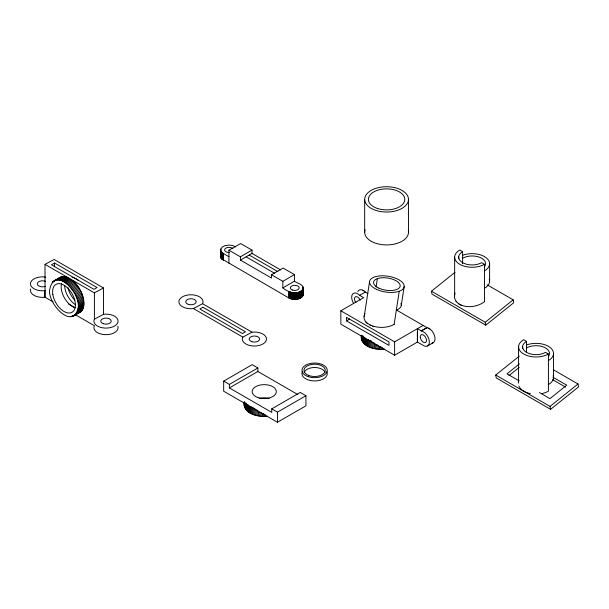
<?xml version="1.0" encoding="UTF-8"?>
<svg xmlns="http://www.w3.org/2000/svg" width="609" height="609" viewBox="0 0 609 609"><rect width="100%" height="100%" fill="white"/><g stroke="black" fill="none" stroke-linecap="round" stroke-linejoin="round"><path stroke-width="0.91" d="M78.218 307.606C81.416 294.368 55.366 265.113 49.801 289.047C46.604 302.285 72.654 331.547 78.218 307.606L83.913 304.317C84.019 293.804 77.929 283.261 68.771 278.092L45.013 264.344L45.013 297.23L53.204 301.942M302.932 293.195C303.83 299.971 293.112 300.564 288.78 297.915L221.448 258.673L220.595 256.831L220.572 249.934L221.996 247.224L224.805 245.701L229.03 245.046L232.775 245.556L235.744 246.957M220.572 256.511L220.74 255.559M78.371 313.087C82.086 311.983 83.791 307.903 83.913 304.317M364.212 316.513L369.572 281.594M376.058 287.098L377.352 278.64M394.168 324.224L399.222 291.269M401.278 305.459L404.155 286.679M361.51 335.902C360.505 347.336 376.065 350.152 384.781 349.201M244.597 402.184C242.268 413.968 258.833 417.348 267.617 416.229M302.932 289.146C304.561 284.167 296.781 283.444 294.421 281.175L282.858 287.912C287.882 292.358 298.151 295.601 302.932 289.146L302.932 295.723M94.395 319.162L94.311 319.314A12.081 6.973 0 0 0 104.672 328.053A12.081 6.973 0 0 0 118.055 320.814A12.081 6.973 0 0 0 103.629 314.274L94.395 319.162L94.395 292.853L70.636 279.173L64.942 282.462M202.553 303.708L202.63 303.556A12.081 6.973 0 0 0 192.277 294.817A12.081 6.973 0 0 0 178.894 302.056A12.081 6.973 0 0 0 193.319 308.596L202.553 303.708L252.057 332.202A12.081 6.973 0 0 1 266.483 338.741A12.081 6.973 0 0 1 253.1 345.981A12.081 6.973 0 0 1 242.74 337.241L251.936 332.217M57.863 279.067C60.55 275.854 65.407 276.25 68.771 278.092L63.077 281.381M487.101 284.791L513.166 299.841L513.714 302.757L485.754 325.168L431.987 294.124L431.438 291.216L454.984 272.337M485.754 325.168L485.213 322.26L513.166 299.841M553.307 369.732L578.01 383.99L578.55 386.905L550.597 409.324L496.251 377.945L495.711 375.03L519.256 356.158M519.393 363.9L507 373.842L519.15 380.853M509.002 375.586L519.211 367.394M550.597 409.324L550.049 406.409L578.01 383.99M282.858 287.912L282.858 281.335L294.421 274.598L283.101 268.059L271.485 274.766L271.485 278.054L240.403 260.104L240.403 256.815L228.923 250.185L228.923 263.339M54.551 263.012L51.476 264.786L93.969 289.321L97.044 287.539L54.551 263.012L54.551 266.765M53.303 281.305L60.314 277.255M52.709 281.8L61.037 276.988M52.168 282.355L61.791 276.798M56.888 279.98L62.582 276.692M57.71 279.942L63.405 276.653M58.555 279.988L64.257 276.699M59.431 280.117L65.125 276.829M60.321 280.315L66.016 277.026M61.227 280.597L66.929 277.308M62.148 280.955L67.843 277.666M64.006 281.883L69.708 278.595M65.863 283.101L71.565 279.813M66.784 283.809L72.479 280.521M67.69 284.57L73.392 281.282M68.589 285.4L74.283 282.112M69.456 286.283L75.151 282.995M70.309 287.22L76.003 283.931M71.131 288.202L76.825 284.913M71.923 289.222L77.617 285.933M72.677 290.287L78.371 286.999M73.4 291.384L79.094 288.095M74.077 292.518L79.771 289.229M74.717 293.667L80.411 290.379M75.303 294.84L81.005 291.551M75.851 296.027L81.545 292.739M76.338 297.23L82.032 293.941M76.78 298.433L82.474 295.144M77.16 299.628L82.862 296.339M77.495 300.831L83.189 297.542M77.762 302.011L83.456 298.722M77.975 303.183L83.669 299.894M78.127 304.333L83.821 301.044M78.218 305.459L83.913 302.171M78.249 306.548L83.943 303.259M78.127 308.626L83.821 305.337M77.975 309.6L83.669 306.312M77.762 310.529L83.456 307.24M77.495 311.397L83.189 308.108M77.16 312.219L82.862 308.93M76.78 312.973L82.474 309.684M71.131 316.68L72.753 315.736M76.338 313.673L82.032 310.384M71.923 316.566L81.545 311.009M72.677 316.375L81.005 311.572M73.4 316.109L80.411 312.059M240.403 256.815L252.012 250.116L252.012 253.405L280.642 269.932M240.403 260.104L252.012 253.405M353.707 303.587A8.457 4.88 60 0 1 352.466 294.231A8.457 4.88 60 0 1 359.569 295.243L365.408 292.099L367.844 293.508M366.77 345.729L366.77 339.152L340.85 324.186L340.85 310.803L363.626 297.649L359.713 295.388M249.606 412.757L249.606 406.18L223.678 391.214L223.678 381.12L252.156 364.677L257.858 367.965L257.858 371.482L297.786 394.541M223.678 381.12L229.38 384.408L257.858 367.965M229.38 384.408L229.38 387.925L257.858 371.482M346.483 320.867L388.976 345.402L388.976 341.877L346.483 317.35L346.483 320.867L349.741 318.987M229.38 387.925L271.751 412.392L271.751 408.875L300.237 392.432L305.931 395.721L305.931 405.815L277.453 422.258L250.543 406.713L250.543 413.29M417.393 331.974L417.447 334.303A8.457 4.88 60 0 0 417.447 336.107L417.393 342.075L417.393 328.685L421.458 330.976A8.457 4.88 60 0 1 429.33 341.383A8.457 4.88 60 0 1 422.6 345.021L417.393 342.075L394.617 355.23L394.617 341.847L423.095 325.404L426.97 327.665L421.093 330.923L427.153 327.688A8.457 4.88 60 0 1 434.521 335.635A8.457 4.88 60 0 1 432.063 343.042M271.751 408.875L277.453 412.164L305.931 395.721M427.609 345.95L433.304 342.661M228.923 250.185L240.654 243.554L252.012 250.116M45.013 264.344L54.125 259.472L103.507 287.981L103.507 314.29M94.395 292.853L103.507 287.981M76.825 313.391L77.617 313.277M45.66 277.087A12.081 6.973 0 0 0 30.458 283.596A12.081 6.973 0 0 0 44.891 290.668L45.013 290.653M30.678 289.039A12.081 6.973 0 0 0 44.891 297.245L45.013 297.23M367.707 346.262L367.707 339.685L372 341.443M250.543 406.713L253.687 408.091L253.687 414.668M220.572 249.934L221.996 252.644L228.923 256.762M462.612 263.766L462.612 251.677L459.765 250.033A17.478 10.094 0 0 0 459.765 264.306A17.478 10.094 0 0 0 484.49 264.306L484.49 301.478M484.49 264.306L481.635 262.662A13.451 7.765 0 0 1 462.612 262.662A13.451 7.765 0 0 1 462.612 251.677M526.534 352.581L526.534 341.383L523.687 339.746A17.478 10.094 0 0 0 523.687 354.012A17.478 10.094 0 0 0 548.412 354.012L548.412 391.184A17.478 10.094 0 0 1 541.667 393.604M548.412 354.012L545.557 352.367A13.451 7.765 0 0 1 526.534 352.367A13.451 7.765 0 0 1 526.534 341.383M431.438 291.216L485.213 322.26M552.942 377.23L566.72 385.185L549.942 398.636L539.414 392.554M552.675 379.681L565.639 387.164M396.284 309.92L423.095 325.404M495.711 375.03L550.049 406.409M249.165 255.049L277.795 271.576M340.85 310.803L394.617 341.847M246.089 256.823L274.72 273.35M271.485 274.766L282.858 281.335M367.707 339.685L394.617 355.23M193.441 308.58L242.824 337.089M68.444 303.914L74.983 307.69M74.732 314.358L94.395 325.739M428.683 328.221L429.855 328.944M362.956 290.272L364.129 290.988M247.185 410.953L247.185 404.376L248.731 405.609L248.731 412.186M365.408 292.099L365.271 291.955A8.457 4.88 60 0 0 357.818 291.551M553.528 353.456L553.528 377.473M522.629 346.369L522.629 348.249M518.571 346.879L518.571 383.122M489.606 263.75L489.606 281.191M458.706 256.663L458.706 258.543M454.649 257.173L454.649 296.301M408.494 199.387A21.909 12.652 0 0 1 375.631 210.341A21.909 12.652 0 0 1 375.631 188.432A21.909 12.652 0 0 1 408.494 199.387L408.494 232.273M382.163 347.48L382.163 349.353M380.846 346.544L380.846 349.36M379.529 346.498L379.529 349.315M378.219 345.463L378.219 349.216M376.925 344.374L376.925 349.071M375.654 344.184L375.654 348.881M374.406 343.004L374.406 348.637M373.18 342.715L373.18 348.356M372 342.38L372 348.021M370.851 341.063L370.851 347.64M369.754 340.644L369.754 347.221M368.704 340.187L368.704 346.765M365.895 345.158L365.895 338.581L365.088 337.98L365.088 344.557M364.677 199.387L364.677 232.273M364.349 337.348L364.349 343.925M363.687 336.693L363.687 343.27M363.101 336.016L363.101 342.593M362.591 336.252L362.591 341.885M362.157 335.529L362.157 341.169M361.807 335.734L361.807 340.431M361.548 335.932L361.548 339.693M361.365 335.178L361.365 338.939M361.274 335.361L361.274 338.178M303.206 287.562L303.206 294.779M303.061 286.93L303.061 295.411M302.772 289.45L302.772 296.027M302.574 289.755L302.574 296.332M302.346 290.044L302.346 296.621M302.087 290.326L302.087 296.903M301.798 290.6L301.798 297.177M301.47 290.858L301.47 297.436M301.12 291.102L301.12 297.679M300.747 291.338L300.747 297.915M300.344 291.551L300.344 298.128M299.91 291.757L299.91 298.334M299.461 291.947L299.461 298.517M298.996 292.114L298.996 298.692M298.501 292.259L298.501 298.836M297.999 292.396L297.999 298.973M297.481 292.51L297.481 299.088M296.956 292.602L296.956 299.179M296.416 292.67L296.416 299.247M295.867 292.723L295.867 299.301M295.319 292.754L295.319 299.331M294.764 292.769L294.764 299.346M294.421 274.598L294.421 281.175M294.208 292.754L294.208 299.331M293.66 292.723L293.66 299.301M293.112 292.67L293.112 299.247M292.571 292.602L292.571 299.179M292.046 292.51L292.046 299.088M291.528 292.396L291.528 298.973M291.026 292.259L291.026 298.836M290.531 292.114L290.531 298.692M290.067 291.947L290.067 298.517M289.618 291.757L289.618 298.334M289.184 291.551L289.184 298.128M288.78 291.338L288.78 297.915M277.453 412.164L277.453 422.258M264.999 414.508L264.999 416.389M263.682 413.572L263.682 416.389M262.365 413.526L262.365 416.343M261.055 412.491L261.055 416.244M259.761 412.346L259.761 416.099M258.49 411.212L258.49 415.909M257.242 410.032L257.242 415.665M256.016 409.743L256.016 415.384M254.836 408.472L254.836 415.049M252.59 407.672L252.59 414.249M251.54 407.215L251.54 413.793M247.924 405.008L247.924 411.585M246.523 403.721L246.523 410.299M245.937 403.044L245.937 409.621M245.419 403.28L245.419 408.921M244.993 402.557L244.993 408.197M244.643 402.762L244.643 407.467M244.384 402.024L244.384 406.721M244.201 402.206L244.201 405.967M244.179 401.803L244.11 405.206M223.457 253.603L223.457 260.18M223.054 253.39L223.054 259.967M222.673 253.154L222.673 259.731M222.323 252.902L222.323 259.48M221.996 252.644L221.996 259.221M221.706 252.377L221.706 258.954M221.448 252.096L221.448 258.673M221.219 251.799L221.219 258.376M221.021 251.502L221.021 258.079M220.861 251.197L220.861 257.774M220.74 248.982L220.74 257.462M220.648 249.294L220.648 257.15M44.891 290.668L44.891 297.245M117.834 326.333A12.081 6.973 0 0 1 105.989 334.668A12.081 6.973 0 0 1 94.136 326.333M74.861 300.237A16.108 9.302 60 0 1 67.98 287.768M75.653 304.82A16.108 9.302 60 0 1 64.645 285.743M72.029 277.27A16.108 9.302 60 0 1 78.63 280.589M75.508 307.804A16.108 9.302 60 0 1 61.547 283.642M45.439 286.337A5.237 3.022 0 0 1 38.595 285.819A5.237 3.022 0 0 1 38.595 281.83A5.237 3.022 0 0 1 45.439 281.312M229.319 252.484A4.43 2.558 0 0 1 224.691 250.436A4.43 2.558 0 0 1 227.606 247.513A4.43 2.558 0 0 1 233.003 248.799M394.282 324.285A17.638 10.186 0 0 1 372.365 325.876A17.638 10.186 0 0 1 364.951 313.863M400.935 303.32A17.478 7.978 8.7 0 1 396.345 310.057M373.789 326.736A17.478 7.978 8.7 0 1 372.784 326.371M370.889 325.564A17.478 7.978 8.7 0 1 370.006 325.122M367.661 323.699A17.478 7.978 8.7 0 1 365.842 322.146M355.907 302.681A4.43 2.558 60 0 1 355.435 296.834A4.43 2.558 60 0 1 360.254 300.168M408.312 230.621A21.909 12.652 0 0 1 385.87 244.917A21.909 12.652 0 0 1 365.096 229.806M304.188 372.442A10.635 6.136 0 0 1 314.617 367.501A10.635 6.136 0 0 1 325.046 372.442M326.835 371.749A12.644 7.3 0 0 1 314.617 380.937A12.644 7.3 0 0 1 302.399 371.749M462.612 258.254A13.451 7.765 0 0 1 479.603 257.287A13.451 7.765 0 0 1 484.558 266.719M462.414 255.354A17.478 10.094 0 0 1 485.639 257.348A17.478 10.094 0 0 1 484.49 270.883M489.271 279.219A17.478 10.094 0 0 1 484.49 288.323M484.597 301.539A17.638 11.936 -10.6 0 1 463.411 305.863A17.638 11.936 -10.6 0 1 455.037 293.096M461.485 305.413A17.478 10.094 0 0 1 459.765 304.538M458.988 304.058A17.478 10.094 0 0 1 458.257 303.548M456.453 301.866A17.478 10.094 0 0 1 455.974 301.265M259.305 398.4A12.081 6.973 0 0 1 269.277 398.423M526.534 347.96A13.451 7.765 0 0 1 543.525 347.001A13.451 7.765 0 0 1 548.481 356.425M530.431 393.604A17.478 10.094 0 0 1 519.5 387.294M519.165 386.662A17.478 10.094 0 0 1 518.906 386.022M526.336 345.067A17.478 10.094 0 0 1 549.562 347.054A17.478 10.094 0 0 1 548.412 360.589M553.193 375.502A17.478 10.094 0 0 1 548.412 384.606M202.98 307.24L199.904 309.022L242.397 333.549L245.473 331.776L202.98 307.24M103.37 323.737A5.237 3.022 0 0 0 111.219 321.118A5.237 3.022 0 0 0 103.37 318.499A5.237 3.022 0 0 0 103.37 323.737M52.838 294.452A16.108 9.302 60 0 0 71.519 312.554A16.108 9.302 60 0 0 67.668 287.981A16.108 9.302 60 0 0 52.838 294.452M251.799 341.664A5.237 3.022 0 0 0 259.647 339.046A5.237 3.022 0 0 0 251.799 336.427A5.237 3.022 0 0 0 251.799 341.664M188.341 304.371A5.237 3.022 0 0 0 196.197 301.752A5.237 3.022 0 0 0 188.341 299.133A5.237 3.022 0 0 0 188.341 304.371M292.305 290.013A4.43 2.558 0 0 0 299.186 288.049A4.43 2.558 0 0 0 292.807 285.591A4.43 2.558 0 0 0 292.305 290.013M420.309 337.553A4.43 2.558 60 0 0 425.44 342.54A4.43 2.558 60 0 0 424.382 335.78A4.43 2.558 60 0 0 420.309 337.553M378.844 288.118A13.451 6.143 8.7 0 0 400.098 286.489A13.451 6.143 8.7 0 0 381.645 277.803A13.451 6.143 8.7 0 0 378.844 288.118M376.446 289.313A17.478 7.978 8.7 0 0 404.056 287.189A17.478 7.978 8.7 0 0 380.085 275.9A17.478 7.978 8.7 0 0 376.446 289.313M377.481 208.491A18.209 10.513 0 0 0 404.795 199.387A18.209 10.513 0 0 0 377.481 190.29A18.209 10.513 0 0 0 377.481 208.491M308.291 376.674A12.644 7.3 0 0 0 327.261 370.348A12.644 7.3 0 0 0 308.291 364.022A12.644 7.3 0 0 0 308.291 376.674M308.71 375.456A10.635 6.136 0 0 0 325.229 370.752A10.635 6.136 0 0 0 309.912 364.844A10.635 6.136 0 0 0 308.71 375.456M257.805 397.517A12.081 6.973 0 0 0 276.311 391.876A12.081 6.973 0 0 0 258.597 385.444A12.081 6.973 0 0 0 257.805 397.517"/></g></svg>
